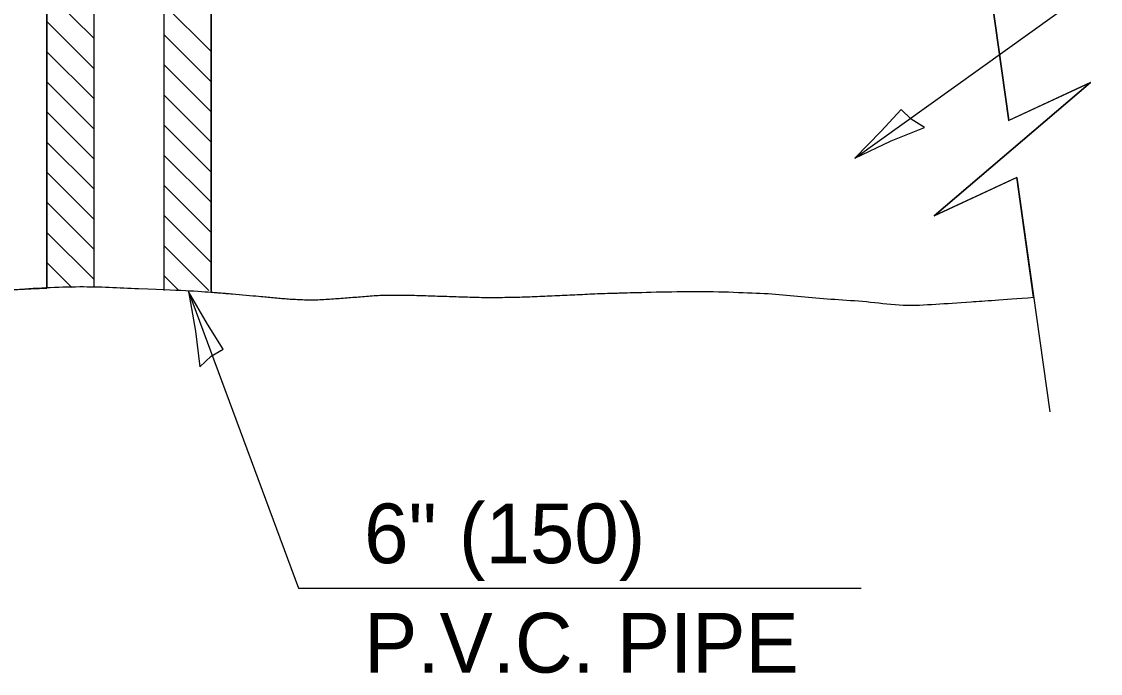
# Model space of a CAD drawing. Extents: x 99219.3 to 99253.3, y 99421.8 to 99443.8.
# Drawn here: x 99245.768 to 99248.345, y 99427.588 to 99429.145 of the extents above; entities that cross this region are included whole.
import ezdxf

# ---------------------------------------------------------------- set-up
doc = ezdxf.new("R2010")
doc.units = 0
for name, color, linetype in [('Design_PR_Railroad Track', 7, 'Continuous'), ('Design_PR_Roadway Dimensions', 7, 'Continuous'), ('Design_PR_Roadway Notes', 7, 'Continuous'), ('Level 21', 7, 'Continuous'), ('Level 8', 7, 'Continuous'), ('Topo_Building', 7, 'Continuous')]:
    doc.layers.add(name, color=color, linetype=linetype)

msp = doc.modelspace()

# ---------------------------------------------------------------- linework, layer by layer
at = {"layer": 'Design_PR_Railroad Track'}
for p, q in [((99245.941, 99429.1054), (99245.8291, 99429.2173)), ((99246.221, 99429.0735), (99246.1089, 99429.1856)), ((99245.941, 99429.0334), (99245.8291, 99429.1453)), ((99246.221, 99429.0015), (99246.1089, 99429.1136)), ((99245.941, 99428.9614), (99245.8291, 99429.0734)), ((99246.221, 99428.9296), (99246.1089, 99429.0417)), ((99245.941, 99428.8895), (99245.8291, 99429.0014)), ((99246.221, 99428.8576), (99246.1089, 99428.9697)), ((99245.941, 99428.8175), (99245.8291, 99428.9294)), ((99246.221, 99428.7856), (99246.1089, 99428.8977)), ((99245.941, 99428.7456), (99245.8291, 99428.8575)), ((99246.221, 99428.7137), (99246.1089, 99428.8258)), ((99245.941, 99428.6736), (99245.8291, 99428.7855)), ((99246.221, 99428.6417), (99246.1089, 99428.7538)), ((99245.941, 99428.6016), (99245.8291, 99428.7136)), ((99246.221, 99428.5698), (99246.1089, 99428.6819)), ((99245.941, 99428.5297), (99245.8291, 99428.6416)), ((99246.2158, 99428.503), (99246.1089, 99428.6099)), ((99245.8886, 99428.5101), (99245.8291, 99428.5696)), ((99246.1438, 99428.503), (99246.1089, 99428.5379))]:
    msp.add_line(p, q, dxfattribs=at)
at = {"layer": 'Design_PR_Roadway Dimensions'}
for p, q in [((99247.9346, 99430.2738), (99248.1259, 99428.909)), ((99248.3206, 99429), (99247.9472, 99428.6811)), ((99248.1247, 99428.9087), (99248.3206, 99429)), ((99247.9472, 99428.6811), (99248.1427, 99428.7723)), ((99248.1451, 99428.7728), (99248.2235, 99428.2128))]:
    msp.add_line(p, q, dxfattribs=at)
at = {"layer": 'Design_PR_Roadway Notes'}
for p, q in [((99247.7578, 99428.8193), (99248.4581, 99429.3209)), ((99246.1672, 99428.5008), (99246.4299, 99427.7921)), ((99246.4299, 99427.7921), (99247.7729, 99427.7921))]:
    msp.add_line(p, q, dxfattribs=at)
for points in [[(99247.9243, 99428.8927), (99247.8926, 99428.9121), (99247.869, 99428.9355), (99247.8212, 99428.8837), (99247.7578, 99428.8193), (99247.8451, 99428.8606)], [(99246.1942, 99428.3209), (99246.2212, 99428.3464), (99246.25, 99428.363), (99246.2126, 99428.4227), (99246.1672, 99428.5008), (99246.184, 99428.4057)]]:
    msp.add_lwpolyline(points, close=True, dxfattribs=at)
at = {"layer": 'Level 21'}
for p, q in [((99245.8291, 99428.5089), (99245.8291, 99429.487)), ((99246.221, 99429.2968), (99246.221, 99428.503)), ((99248.1259, 99428.909), (99248.0715, 99429.2969)), ((99247.9472, 99428.6811), (99248.3206, 99429)), ((99248.3206, 99429), (99248.1259, 99428.909)), ((99248.1451, 99428.7728), (99247.9472, 99428.6811)), ((99248.1851, 99428.4868), (99248.1451, 99428.7728))]:
    msp.add_line(p, q, dxfattribs=at)
msp.add_lwpolyline([(99246.221, 99428.503), (99246.2207, 99428.4989)], dxfattribs=at)
for points in [[(99245.2655, 99428.5073), (99245.3255, 99428.502), (99245.3857, 99428.4987), (99245.4459, 99428.4971), (99245.492, 99428.4959), (99245.5381, 99428.495), (99245.5842, 99428.4971), (99245.638, 99428.4995), (99245.6917, 99428.5026), (99245.7455, 99428.5051), (99245.7734, 99428.5064), (99245.8013, 99428.5077), (99245.8291, 99428.5089)], [(99246.2207, 99428.4989), (99246.2269, 99428.4985), (99246.2332, 99428.498), (99246.2394, 99428.4975), (99246.2719, 99428.4949), (99246.3044, 99428.492), (99246.3369, 99428.4891), (99246.3532, 99428.4876), (99246.3694, 99428.486), (99246.3857, 99428.4846), (99246.4019, 99428.4831), (99246.4182, 99428.4821), (99246.4345, 99428.4814), (99246.4529, 99428.4806), (99246.4715, 99428.4806), (99246.49, 99428.4818), (99246.5085, 99428.4829), (99246.527, 99428.4842), (99246.5455, 99428.4856), (99246.564, 99428.487), (99246.5825, 99428.4887), (99246.6011, 99428.49), (99246.6196, 99428.4914), (99246.6381, 99428.4921), (99246.6566, 99428.4922), (99246.6787, 99428.4922), (99246.7009, 99428.4918), (99246.723, 99428.4911), (99246.7451, 99428.4904), (99246.7672, 99428.4896), (99246.7893, 99428.4889), (99246.8115, 99428.4882), (99246.8336, 99428.4875), (99246.8557, 99428.4869), (99246.8778, 99428.4863), (99246.8999, 99428.4863), (99246.922, 99428.4867), (99246.946, 99428.4871), (99246.9699, 99428.4877), (99246.9938, 99428.4888), (99247.0178, 99428.4898), (99247.0417, 99428.4909), (99247.0656, 99428.4919), (99247.0895, 99428.493), (99247.1135, 99428.4941), (99247.1374, 99428.4952), (99247.1613, 99428.4962), (99247.1852, 99428.4968), (99247.2092, 99428.4975), (99247.3084, 99428.5002), (99247.4078, 99428.5015), (99247.507, 99428.4975), (99247.5776, 99428.4947), (99247.6477, 99428.486), (99247.7182, 99428.4814), (99247.7958, 99428.4764), (99247.8736, 99428.4656), (99247.9511, 99428.4704), (99248.0291, 99428.4753), (99248.1071, 99428.4811), (99248.1851, 99428.4868)]]:
    msp.add_open_spline(points, degree=3, dxfattribs=at)
at = {"layer": 'Level 8'}
for p, q in [((99246.1089, 99428.503), (99246.1089, 99431.0164)), ((99246.221, 99428.503), (99246.221, 99431.0164)), ((99245.8291, 99430.9443), (99245.8291, 99428.5088)), ((99245.941, 99430.9443), (99245.941, 99428.5112))]:
    msp.add_line(p, q, dxfattribs=at)
at = {"layer": 'Topo_Building'}
msp.add_spline([(99245.2655, 99428.5073), (99245.4459, 99428.4971), (99245.5842, 99428.4971), (99245.7455, 99428.5051), (99245.9077, 99428.5122), (99246.0477, 99428.5075)], degree=3, dxfattribs=at)
msp.add_open_spline([(99246.0477, 99428.5075), (99246.1117, 99428.5052), (99246.1756, 99428.5027), (99246.2394, 99428.4975), (99246.2719, 99428.4949), (99246.3044, 99428.492), (99246.3369, 99428.4891), (99246.3532, 99428.4876), (99246.3694, 99428.486), (99246.3857, 99428.4846), (99246.4019, 99428.4831), (99246.4182, 99428.4821), (99246.4345, 99428.4814), (99246.4529, 99428.4806), (99246.4715, 99428.4806), (99246.49, 99428.4818), (99246.5085, 99428.4829), (99246.527, 99428.4842), (99246.5455, 99428.4856), (99246.564, 99428.487), (99246.5825, 99428.4887), (99246.6011, 99428.49), (99246.6196, 99428.4914), (99246.6381, 99428.4921), (99246.6566, 99428.4922), (99246.6787, 99428.4922), (99246.7009, 99428.4918), (99246.723, 99428.4911), (99246.7451, 99428.4904), (99246.7672, 99428.4896), (99246.7893, 99428.4889), (99246.8115, 99428.4882), (99246.8336, 99428.4875), (99246.8557, 99428.4869), (99246.8778, 99428.4863), (99246.8999, 99428.4863), (99246.922, 99428.4867), (99246.946, 99428.4871), (99246.9699, 99428.4877), (99246.9938, 99428.4888), (99247.0178, 99428.4898), (99247.0417, 99428.4909), (99247.0656, 99428.4919), (99247.0895, 99428.493), (99247.1135, 99428.4941), (99247.1374, 99428.4952), (99247.1613, 99428.4962), (99247.1852, 99428.4968), (99247.2092, 99428.4975), (99247.3084, 99428.5002), (99247.4078, 99428.5015), (99247.507, 99428.4975), (99247.5776, 99428.4947), (99247.6477, 99428.486), (99247.7182, 99428.4814), (99247.7958, 99428.4764), (99247.8736, 99428.4656), (99247.9511, 99428.4704), (99248.0291, 99428.4753), (99248.1071, 99428.4811), (99248.1851, 99428.4868)], degree=3, dxfattribs=at)

# ---------------------------------------------------------------- texts
at = {"layer": 'Design_PR_Roadway Notes'}
for s, p in [('6" (150)', (99246.5863, 99427.8516)), ('P.V.C. PIPE', (99246.5863, 99427.5903))]:
    msp.add_text(s, height=0.1425, dxfattribs=at).set_placement(p)

doc.saveas('drawing.dxf')
